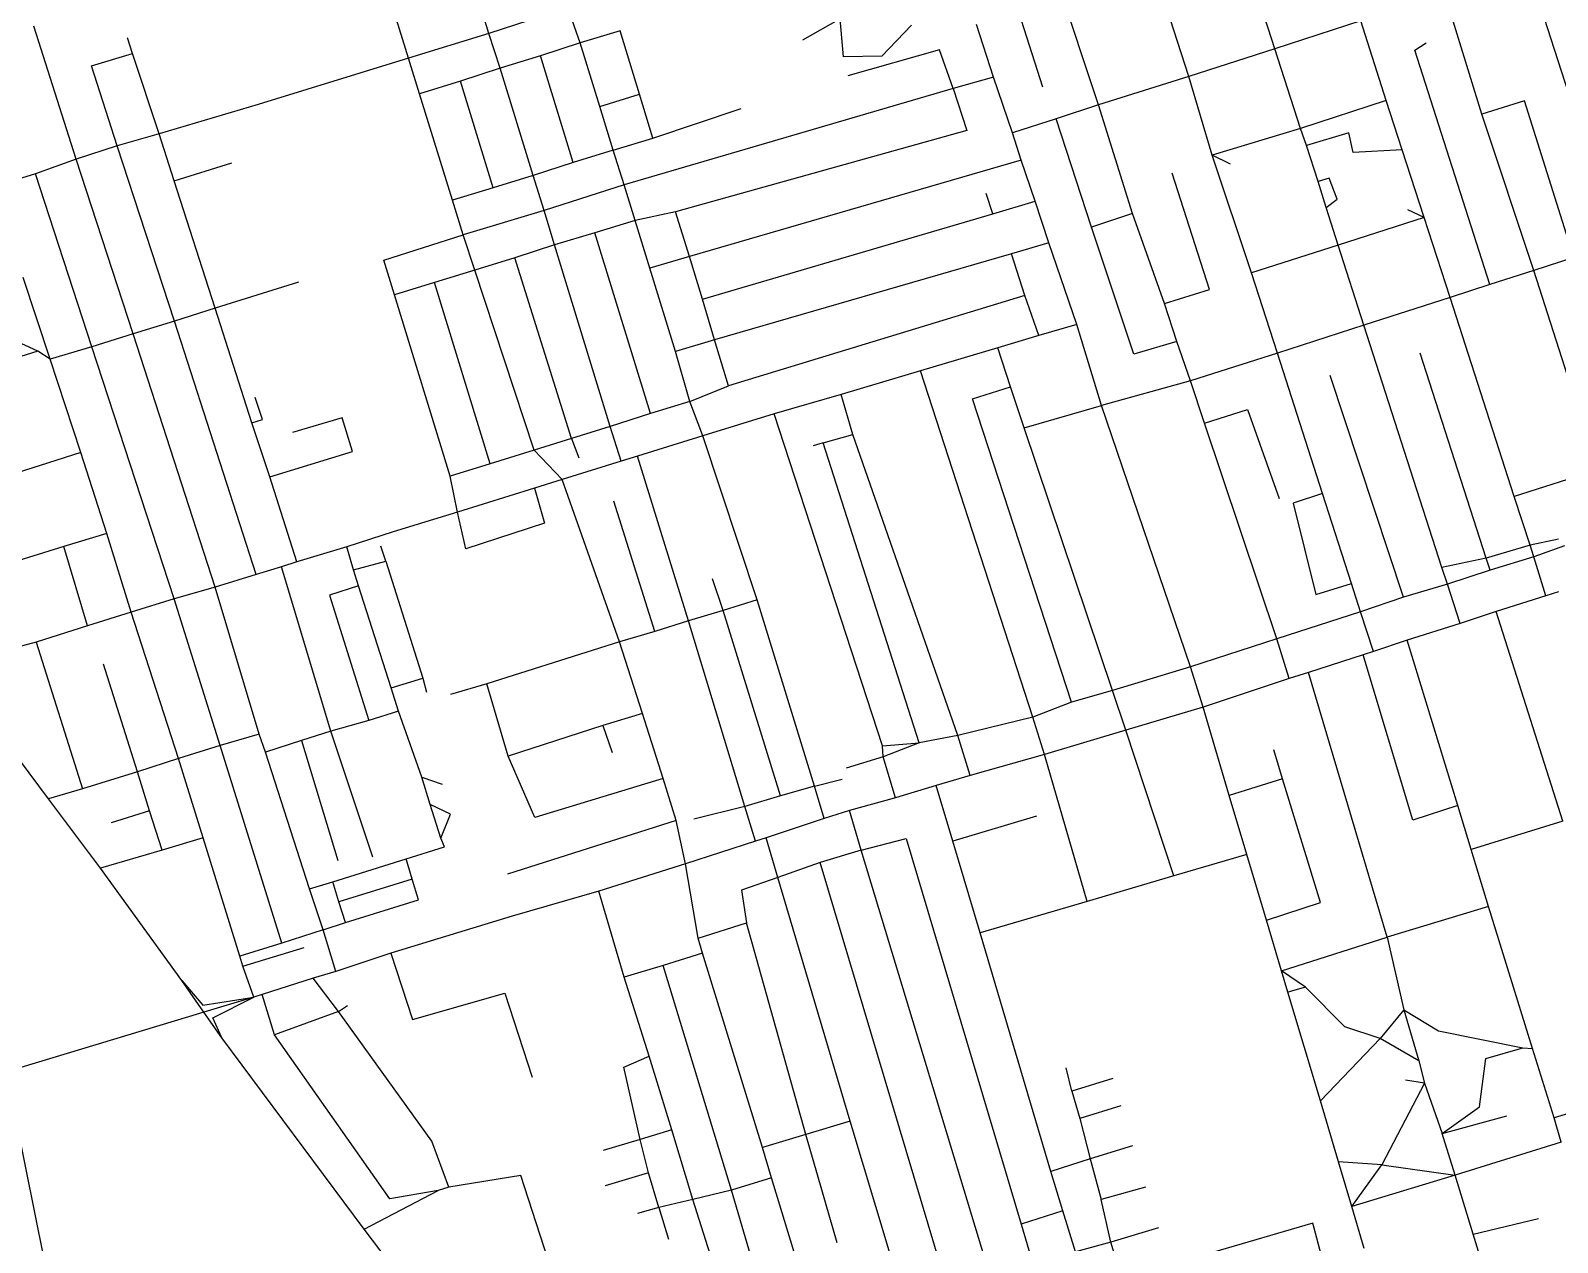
# Model space of a CAD drawing. Header units: metres. Extents: x 609554 to 651406, y 4826501 to 4857446.
# Drawn here: x 624815 to 626568, y 4834670 to 4836062 of the extents above; entities that cross this region are included whole.
import ezdxf

# ---------------------------------------------------------------- set-up
doc = ezdxf.new("R2010")
doc.units = ezdxf.units.M

msp = doc.modelspace()

# ---------------------------------------------------------------- linework, layer by layer
at = {"layer": 'ROADS'}
for points in [[(626243.9, 4836040.9), (626153.7, 4836321.4)], [(626041.5, 4835976.5), (625947.6, 4836259.1)], [(626145, 4836009.1), (626068.3, 4836247.3)], [(625924.7, 4836161.4), (625977.1, 4835997.5)], [(625249.4, 4836030.4), (625220.1, 4836124.5)], [(625341.4, 4836058.6), (625329.1, 4836099.3)], [(626481.6, 4835966), (626438.9, 4836104)], [(625432.3, 4836088.1), (625341.4, 4836058.6)], [(625446.2, 4836047.9), (625432.3, 4836088.1)], [(626637, 4835817.3), (626549.1, 4836088.9)], [(624867.8, 4835914.1), (624819.2, 4836066.9)], [(625514.4, 4835989), (625492.2, 4836061.8), (625446.2, 4836047.9)], [(625826.6, 4836068.1), (625792.7, 4836032.7), (625748.8, 4836031.6), (625744.8, 4836075.5), (625701.6, 4836051.1)], [(625920.9, 4836008.6), (625901.4, 4836069)], [(626342.7, 4836073), (626243.9, 4836040.9)], [(626371.7, 4835981.5), (626342.7, 4836073)], [(624932.4, 4836035.8), (624926.7, 4836053.5)], [(625341.4, 4836058.6), (625249.4, 4836030.4)], [(625354.5, 4836018.8), (625341.4, 4836058.6)], [(625446.2, 4836047.9), (625400.6, 4836033)], [(625468.7, 4835974.9), (625446.2, 4836047.9)], [(626490.7, 4835770.2), (626404.5, 4836039.4), (626417.5, 4836047.8)], [(624914.8, 4835929.4), (624885.1, 4836021.5), (624932.4, 4836035.8)], [(624962.8, 4835943.2), (624932.4, 4836035.8)], [(625249.4, 4836030.4), (625076.7, 4835977.1)], [(625262, 4835989.4), (625249.4, 4836030.4)], [(625400.6, 4836033), (625354.5, 4836018.8)], [(625438.4, 4835910.3), (625400.6, 4836033)], [(625874.5, 4835995.3), (625858.8, 4836039.9), (625753.6, 4836010.1)], [(626243.9, 4836040.9), (626145, 4836009.1)], [(626273.2, 4835949.4), (626243.9, 4836040.9)], [(625354.5, 4836018.8), (625308.9, 4836003.8)], [(625392.2, 4835895.6), (625354.5, 4836018.8)], [(625920.9, 4836008.6), (625874.5, 4835995.3)], [(625942.6, 4835944.5), (625920.9, 4836008.6)], [(626145, 4836009.1), (626041.5, 4835976.5)], [(626172, 4835918.9), (626145, 4836009.1)], [(625308.9, 4836003.8), (625262, 4835989.4)], [(625346.6, 4835881.3), (625308.9, 4836003.8)], [(625874.5, 4835995.3), (625496.8, 4835884.6)], [(625874.5, 4835995.3), (625890.1, 4835947.3), (625555.8, 4835853.9)], [(625076.7, 4835977.1), (624962.8, 4835943.2)], [(625299.6, 4835867.2), (625262, 4835989.4)], [(625468.7, 4835974.9), (625514.4, 4835989)], [(625484.3, 4835924.6), (625468.7, 4835974.9)], [(625529.7, 4835938.5), (625514.4, 4835989)], [(626041.5, 4835976.5), (625992.6, 4835960.6)], [(626080.5, 4835851.9), (626041.5, 4835976.5)], [(626371.7, 4835981.5), (626273.2, 4835949.4)], [(626390.1, 4835925), (626371.7, 4835981.5)], [(626587, 4835801.3), (626530.4, 4835981.3), (626481.6, 4835966)], [(625529.7, 4835938.5), (625631.3, 4835972.5)], [(625992.6, 4835960.6), (625942.6, 4835944.5)], [(626033.3, 4835836.2), (625992.6, 4835960.6)], [(626541, 4835786.4), (626481.6, 4835966)], [(624962.8, 4835943.2), (624914.8, 4835929.4)], [(624980.3, 4835889.2), (624962.8, 4835943.2)], [(625484.3, 4835924.6), (625529.7, 4835938.5)], [(625952.7, 4835913.1), (625942.6, 4835944.5)], [(626273.2, 4835949.4), (626172, 4835918.9)], [(626280, 4835930), (626273.2, 4835949.4)], [(626390.1, 4835925), (626333.8, 4835922), (626328.9, 4835944.5), (626280, 4835930)], [(624914.8, 4835929.4), (624867.8, 4835914.1)], [(624980.7, 4835728.2), (624914.8, 4835929.4)], [(625484.3, 4835924.6), (625438.4, 4835910.3)], [(625496.8, 4835884.6), (625484.3, 4835924.6)], [(626293.4, 4835888.5), (626280, 4835930)], [(626415.4, 4835847.2), (626390.1, 4835925)], [(624867.8, 4835914.1), (624820.9, 4835897.4)], [(624933.1, 4835713.6), (624867.8, 4835914.1)], [(624980.3, 4835889.2), (625046.3, 4835909.9)], [(625438.4, 4835910.3), (625392.2, 4835895.6)], [(625952.7, 4835913.1), (625571.7, 4835802.5)], [(625968.5, 4835866.1), (625952.7, 4835913.1)], [(626192.9, 4835908.4), (626172, 4835918.9)], [(626217.2, 4835783.7), (626172, 4835918.9)], [(624820.9, 4835897.4), (624773.7, 4835882.7)], [(624885.5, 4835698.7), (624820.9, 4835897.4)], [(625027.3, 4835743.2), (624980.3, 4835889.2)], [(625392.2, 4835895.6), (625346.6, 4835881.3)], [(625405, 4835855.4), (625392.2, 4835895.6)], [(626117, 4835748.3), (626168.7, 4835764.4), (626125.9, 4835898)], [(626302.9, 4835858.7), (626315.4, 4835868.3), (626306.1, 4835892.3), (626293.4, 4835888.5)], [(626302.9, 4835858.7), (626293.4, 4835888.5)], [(625346.6, 4835881.3), (625299.6, 4835867.2)], [(625496.8, 4835884.6), (625405, 4835855.4)], [(625509.3, 4835843.9), (625496.8, 4835884.6)], [(625920, 4835851.3), (625912.3, 4835874.8)], [(625311.9, 4835827.2), (625299.6, 4835867.2)], [(625405, 4835855.4), (625311.9, 4835827.2)], [(625417, 4835815.7), (625405, 4835855.4)], [(625555.8, 4835853.9), (625509.3, 4835843.9)], [(625571.7, 4835802.5), (625555.8, 4835853.9)], [(625586.9, 4835753.3), (625920, 4835851.3)], [(625920, 4835851.3), (625968.5, 4835866.1)], [(625984.5, 4835818), (625968.5, 4835866.1)], [(626080.5, 4835851.9), (626033.3, 4835836.2)], [(626117, 4835748.3), (626080.5, 4835851.9)], [(626316.5, 4835815.3), (626302.9, 4835858.7)], [(626415.4, 4835847.2), (626396.6, 4835856.2)], [(625509.3, 4835843.9), (625463, 4835829.6)], [(625526.3, 4835789.2), (625509.3, 4835843.9)], [(626131.4, 4835704.8), (626082.1, 4835690.1), (626033.3, 4835836.2)], [(626415.4, 4835847.2), (626316.5, 4835815.3)], [(626445.3, 4835755.4), (626415.4, 4835847.2)], [(625233.3, 4835758.4), (625220.9, 4835798.3), (625311.9, 4835827.2)], [(625325.2, 4835786.7), (625311.9, 4835827.2)], [(625417, 4835815.7), (625371.2, 4835800.9)], [(625463, 4835829.6), (625417, 4835815.7)], [(625480.8, 4835607.3), (625417, 4835815.7)], [(625527, 4835621.9), (625463, 4835829.6)], [(625984.5, 4835818), (625941.4, 4835805.6)], [(626016.4, 4835724.2), (625984.5, 4835818)], [(626316.5, 4835815.3), (626217.2, 4835783.7)], [(626346.2, 4835723.7), (626316.5, 4835815.3)], [(625371.2, 4835800.9), (625325.2, 4835786.7)], [(625436.5, 4835593.5), (625371.2, 4835800.9)], [(625571.7, 4835802.5), (625526.3, 4835789.2)], [(625586.9, 4835753.3), (625571.7, 4835802.5)], [(625941.4, 4835805.6), (625600.6, 4835706.8)], [(625956.9, 4835757.8), (625941.4, 4835805.6)], [(626587, 4835801.3), (626541, 4835786.4)], [(625325.2, 4835786.7), (625279.1, 4835772.5)], [(625393.3, 4835580), (625325.2, 4835786.7)], [(625555.6, 4835693.2), (625526.3, 4835789.2)], [(626246.9, 4835691.4), (626217.2, 4835783.7)], [(626541, 4835786.4), (626490.7, 4835770.2)], [(626593, 4835625.3), (626541, 4835786.4)], [(624837.8, 4835684.6), (624806.8, 4835778.3)], [(625123.1, 4835773), (625027.3, 4835743.2)], [(625279.1, 4835772.5), (625233.3, 4835758.4)], [(625343.1, 4835564.3), (625279.1, 4835772.5)], [(626490.7, 4835770.2), (626445.3, 4835755.4)], [(625297.1, 4835550.2), (625233.3, 4835758.4)], [(625600.6, 4835706.8), (625586.9, 4835753.3)], [(625956.9, 4835757.8), (625616.5, 4835653.9)], [(625973, 4835711.7), (625956.9, 4835757.8)], [(626131.4, 4835704.8), (626117, 4835748.3)], [(626445.3, 4835755.4), (626346.2, 4835723.7)], [(626518.7, 4835526.9), (626445.3, 4835755.4)], [(624823.8, 4835693.5), (624733.5, 4835734.9)], [(624980.7, 4835728.2), (624933.1, 4835713.6)], [(625027.3, 4835743.2), (624980.7, 4835728.2)], [(625074.5, 4835437), (624980.7, 4835728.2)], [(625069.5, 4835611.3), (625027.3, 4835743.2)], [(624933.1, 4835713.6), (624885.5, 4835698.7)], [(625027.4, 4835422.6), (624933.1, 4835713.6)], [(625973, 4835711.7), (625925.8, 4835697.5)], [(626016.4, 4835724.2), (625973, 4835711.7)], [(626044.9, 4835631.1), (626016.4, 4835724.2)], [(626346.2, 4835723.7), (626246.9, 4835691.4)], [(626435.5, 4835445.1), (626346.2, 4835723.7)], [(624823.8, 4835693.5), (624742.8, 4835668.4)], [(624837.8, 4835684.6), (624823.8, 4835693.5)], [(624885.5, 4835698.7), (624837.8, 4835684.6)], [(624980, 4835409), (624885.5, 4835698.7)], [(625600.6, 4835706.8), (625555.6, 4835693.2)], [(625572.1, 4835635.8), (625555.6, 4835693.2)], [(625616.5, 4835653.9), (625600.6, 4835706.8)], [(625925.8, 4835697.5), (625837, 4835671)], [(625940.3, 4835652.7), (625925.8, 4835697.5)], [(626147.1, 4835659.6), (626131.4, 4835704.8)], [(624873, 4835577.2), (624837.8, 4835684.6)], [(626246.9, 4835691.4), (626147.1, 4835659.6)], [(626298.5, 4835530.1), (626246.9, 4835691.4)], [(626486.4, 4835455.7), (626410.5, 4835691.5)], [(625837, 4835671), (625746.1, 4835643.8)], [(625965.9, 4835273.2), (625837, 4835671)], [(626147.1, 4835659.6), (626044.9, 4835631.1)], [(626163.2, 4835610.9), (626147.1, 4835659.6)], [(626391.5, 4835410.9), (626307.2, 4835665.6)], [(625069.5, 4835611.3), (625081.5, 4835615), (625073.3, 4835640.3)], [(625572.1, 4835635.8), (625616.5, 4835653.9)], [(625746.1, 4835643.8), (625669, 4835621.5)], [(625759.3, 4835598), (625746.1, 4835643.8)], [(626010.3, 4835290.6), (625896.6, 4835639.1), (625940.3, 4835652.7)], [(625956.1, 4835605.6), (625940.3, 4835652.7)], [(625572.1, 4835635.8), (625527, 4835621.9)], [(625587.2, 4835596.5), (625572.1, 4835635.8)], [(625956.1, 4835605.6), (626044.9, 4835631.1)], [(626146.9, 4835331.2), (626044.9, 4835631.1)], [(626163.2, 4835610.9), (626212.5, 4835626.8), (626248.8, 4835524.6)], [(625090.2, 4835549.3), (625069.5, 4835611.3)], [(625090.2, 4835549.3), (625184.8, 4835578.4), (625172.9, 4835617.2), (625116.1, 4835600.3)], [(625480.8, 4835607.3), (625436.5, 4835593.5)], [(625527, 4835621.9), (625480.8, 4835607.3)], [(625493.2, 4835567.4), (625480.8, 4835607.3)], [(625669, 4835621.5), (625587.2, 4835596.5)], [(625793.4, 4835240.4), (625669, 4835621.5)], [(626057.3, 4835303.8), (625956.1, 4835605.6)], [(626246.3, 4835363.2), (626163.2, 4835610.9)], [(625436.5, 4835593.5), (625393.3, 4835580)], [(625436.5, 4835593.5), (625444.8, 4835571.1)], [(625587.2, 4835596.5), (625512.2, 4835573.2)], [(625649.6, 4835408.2), (625587.2, 4835596.5)], [(625725.4, 4835588.2), (625713.8, 4835585.1)], [(625725.4, 4835588.2), (625759.3, 4835598)], [(625835.6, 4835243.8), (625725.4, 4835588.2)], [(625879.8, 4835252.3), (625759.3, 4835598)], [(624873, 4835577.2), (624732.4, 4835532.5)], [(624902.8, 4835484.1), (624873, 4835577.2)], [(625393.3, 4835580), (625343.1, 4835564.3)], [(625425.7, 4835546.4), (625393.3, 4835580)], [(625512.2, 4835573.2), (625493.2, 4835567.4)], [(625570.5, 4835383.8), (625512.2, 4835573.2)], [(625343.1, 4835564.3), (625297.1, 4835550.2)], [(625493.2, 4835567.4), (625425.7, 4835546.4)], [(626614.6, 4835557.3), (626518.7, 4835526.9)], [(625121.2, 4835451.7), (625090.2, 4835549.3)], [(625305.3, 4835508.9), (625297.1, 4835550.2)], [(625393.7, 4835536.3), (625305.3, 4835508.9)], [(625393.7, 4835536.3), (625405.5, 4835496.2), (625315, 4835466.6), (625305.3, 4835508.9)], [(625425.7, 4835546.4), (625393.7, 4835536.3)], [(625491.4, 4835359.9), (625425.7, 4835546.4)], [(625532.2, 4835371.8), (625485, 4835521.5)], [(626298.5, 4835530.1), (626264.7, 4835519.2), (626290.9, 4835414), (626331.8, 4835426.6)], [(626331.8, 4835426.6), (626298.5, 4835530.1)], [(626537, 4835470.9), (626518.7, 4835526.9)], [(625305.3, 4835508.9), (625231.8, 4835486)], [(624902.8, 4835484.1), (624853.6, 4835469.1)], [(624930.8, 4835393.9), (624902.8, 4835484.1)], [(625231.8, 4835486), (625178.4, 4835469)], [(624853.6, 4835469.1), (624696.9, 4835420.5)], [(624880.7, 4835378), (624853.6, 4835469.1)], [(625178.4, 4835469), (625121.2, 4835451.7)], [(625186.2, 4835442.4), (625178.4, 4835469)], [(625223.1, 4835452.3), (625217.6, 4835469.6)], [(626537, 4835470.9), (626486.4, 4835455.7)], [(626569.5, 4835477.8), (626537, 4835470.9)], [(626541.1, 4835457.5), (626537, 4835470.9)], [(626576.2, 4835470), (626541.1, 4835457.5)], [(625121.2, 4835451.7), (625103.3, 4835446)], [(625186.2, 4835442.4), (625223.1, 4835452.3)], [(625223.1, 4835452.3), (625265.5, 4835318.2)], [(626486.4, 4835455.7), (626435.5, 4835445.1)], [(626491.1, 4835442.1), (626486.4, 4835455.7)], [(626541.1, 4835457.5), (626491.1, 4835442.1)], [(626554.8, 4835412.8), (626541.1, 4835457.5)], [(625074.5, 4835437), (625027.4, 4835422.6)], [(625103.3, 4835446), (625074.5, 4835437)], [(625160.1, 4835257), (625103.3, 4835446)], [(625192, 4835424.2), (625186.2, 4835442.4)], [(625610.3, 4835395.8), (625598.1, 4835432.1)], [(626441.9, 4835426.2), (626435.5, 4835445.1)], [(626491.1, 4835442.1), (626441.9, 4835426.2)], [(625027.4, 4835422.6), (624980, 4835409)], [(625077.6, 4835253.7), (625027.4, 4835422.6)], [(625192, 4835424.2), (625158.5, 4835413.4), (625203.5, 4835269.6)], [(625229.2, 4835306.9), (625192, 4835424.2)], [(626342.2, 4835394.1), (626331.8, 4835426.6)], [(626441.9, 4835426.2), (626391.5, 4835410.9)], [(626456.5, 4835381), (626441.9, 4835426.2)], [(626554.8, 4835412.8), (626497.8, 4835394.6)], [(626569.5, 4835417.3), (626554.8, 4835412.8)], [(624980, 4835409), (624930.8, 4835393.9)], [(625032.9, 4835240.5), (624980, 4835409)], [(625610.3, 4835395.8), (625570.5, 4835383.8)], [(625649.6, 4835408.2), (625610.3, 4835395.8)], [(625676.2, 4835182.8), (625610.3, 4835395.8)], [(625715.3, 4835193.8), (625649.6, 4835408.2)], [(626391.5, 4835410.9), (626342.2, 4835394.1)], [(626497.8, 4835394.6), (626456.5, 4835381)], [(626574.3, 4835153.6), (626497.8, 4835394.6)], [(624880.7, 4835378), (624821.6, 4835359.3)], [(624930.8, 4835393.9), (624880.7, 4835378)], [(624985.3, 4835225.8), (624930.8, 4835393.9)], [(625570.5, 4835383.8), (625532.2, 4835371.8)], [(625635.3, 4835170.6), (625570.5, 4835383.8)], [(626342.2, 4835394.1), (626246.3, 4835363.2)], [(626357.1, 4835348.8), (626342.2, 4835394.1)], [(626456.5, 4835381), (626395.9, 4835361.5)], [(624821.6, 4835359.3), (624742.9, 4835338.4)], [(624821.6, 4835359.3), (624875.1, 4835191.1)], [(625491.4, 4835359.9), (625339, 4835311.6)], [(625532.2, 4835371.8), (625491.4, 4835359.9)], [(625518, 4835277.3), (625491.4, 4835359.9)], [(626246.3, 4835363.2), (626146.9, 4835331.2)], [(626260.4, 4835317.8), (626246.3, 4835363.2)], [(626395.9, 4835361.5), (626357.1, 4835348.8)], [(626454, 4835171.6), (626395.9, 4835361.5)], [(626345.1, 4835344.8), (626282.4, 4835324.7)], [(626357.1, 4835348.8), (626345.1, 4835344.8)], [(626454, 4835171.6), (626402.1, 4835155), (626345.1, 4835344.8)], [(624836, 4835179.4), (624722.1, 4835332)], [(624938, 4835210.4), (624899.1, 4835334.3)], [(626146.9, 4835331.2), (626057.3, 4835303.8)], [(626161.4, 4835284.9), (626146.9, 4835331.2)], [(626282.4, 4835324.7), (626260.4, 4835317.8)], [(626372.8, 4835020.4), (626282.4, 4835324.7)], [(625229.2, 4835306.9), (625265.5, 4835318.2)], [(625237.7, 4835280.1), (625229.2, 4835306.9)], [(625265.5, 4835318.2), (625270, 4835302)], [(625339, 4835311.6), (625297.4, 4835299.4)], [(625363.7, 4835228.4), (625339, 4835311.6)], [(626260.4, 4835317.8), (626161.4, 4835284.9)], [(626010.3, 4835290.6), (625965.9, 4835273.2)], [(626057.3, 4835303.8), (626010.3, 4835290.6)], [(626072.6, 4835258.2), (626057.3, 4835303.8)], [(625237.7, 4835280.1), (625203.5, 4835269.6)], [(625264.4, 4835204.4), (625237.7, 4835280.1)], [(625518, 4835277.3), (625472.2, 4835263.6)], [(625541.7, 4835202.9), (625518, 4835277.3)], [(625965.9, 4835273.2), (625879.8, 4835252.3)], [(625979.3, 4835230.5), (625965.9, 4835273.2)], [(626161.4, 4835284.9), (626072.6, 4835258.2)], [(626191.4, 4835183.1), (626161.4, 4835284.9)], [(625160.1, 4835257), (625126.4, 4835246.3)], [(625203.5, 4835269.6), (625160.1, 4835257)], [(625208.2, 4835112.3), (625160.1, 4835257)], [(625472.2, 4835263.6), (625363.7, 4835228.4)], [(625472.2, 4835263.6), (625483, 4835232.8)], [(626072.6, 4835258.2), (625979.3, 4835230.5)], [(626127.8, 4835090.9), (626072.6, 4835258.2)], [(625032.9, 4835240.5), (624985.3, 4835225.8)], [(625077.6, 4835253.7), (625032.9, 4835240.5)], [(625103.9, 4835013.5), (625032.9, 4835240.5)], [(625084.9, 4835233.1), (625077.6, 4835253.7)], [(625126.4, 4835246.3), (625084.9, 4835233.1)], [(625126.4, 4835246.3), (625167.9, 4835108.7)], [(625793.4, 4835240.4), (625835.6, 4835243.8)], [(625794.3, 4835227.6), (625793.4, 4835240.4)], [(625835.6, 4835243.8), (625794.3, 4835227.6)], [(625879.8, 4835252.3), (625835.6, 4835243.8)], [(625894.2, 4835206.3), (625879.8, 4835252.3)], [(624985.3, 4835225.8), (624938, 4835210.4)], [(625013.4, 4835134.6), (624985.3, 4835225.8)], [(625135.6, 4835076.2), (625084.9, 4835233.1)], [(625541.7, 4835202.9), (625394.4, 4835157.8), (625363.7, 4835228.4)], [(625794.3, 4835227.6), (625751.7, 4835214.8)], [(625808.2, 4835180.6), (625794.3, 4835227.6)], [(625979.3, 4835230.5), (625894.2, 4835206.3)], [(626028.3, 4835061.5), (625979.3, 4835230.5)], [(626252.7, 4835202.3), (626242.7, 4835235.9)], [(624938, 4835210.4), (624875.1, 4835191.1)], [(624951.9, 4835165.5), (624938, 4835210.4)], [(625274.2, 4835173), (625264.4, 4835204.4)], [(625264.4, 4835204.4), (625287.7, 4835196.1)], [(625556.6, 4835154.6), (625541.7, 4835202.9)], [(625715.3, 4835193.8), (625747.2, 4835202)], [(625894.2, 4835206.3), (625855.2, 4835194.8)], [(626252.7, 4835202.3), (626191.4, 4835183.1)], [(626234.3, 4835040.1), (626296.4, 4835060.5), (626252.7, 4835202.3)], [(624875.1, 4835191.1), (624836, 4835179.4)], [(625715.3, 4835193.8), (625676.2, 4835182.8)], [(625726.6, 4835156.8), (625715.3, 4835193.8)], [(625855.2, 4835194.8), (625808.2, 4835180.6)], [(625874.2, 4835130.7), (625855.2, 4835194.8)], [(624895.5, 4835099.7), (624836, 4835179.4)], [(625286.5, 4835134.4), (625274.2, 4835173)], [(625286.5, 4835134.4), (625297.6, 4835161.8), (625274.2, 4835173)], [(625635.3, 4835170.6), (625576.9, 4835156)], [(625676.2, 4835182.8), (625635.3, 4835170.6)], [(625647.5, 4835130.9), (625635.3, 4835170.6)], [(625808.2, 4835180.6), (625755.4, 4835165.9)], [(626211.5, 4835115.6), (626191.4, 4835183.1)], [(626469.4, 4835121.1), (626454, 4835171.6)], [(624951.9, 4835165.5), (624908, 4835152)], [(624966.3, 4835120.6), (624951.9, 4835165.5)], [(625556.6, 4835154.6), (625362.7, 4835093)], [(625567.4, 4835104.6), (625556.6, 4835154.6)], [(625726.6, 4835156.8), (625660, 4835134.8)], [(625755.4, 4835165.9), (625726.6, 4835156.8)], [(625769.1, 4835120.5), (625755.4, 4835165.9)], [(625970.2, 4835159.5), (625874.2, 4835130.7)], [(626574.3, 4835153.6), (626469.4, 4835121.1)], [(625013.4, 4835134.6), (624966.3, 4835120.6)], [(625055.5, 4834998.6), (625013.4, 4835134.6)], [(625246.5, 4835110.4), (625290.6, 4835124.2), (625286.5, 4835134.4)], [(625660, 4835134.8), (625647.5, 4835130.9)], [(625673.3, 4835089.1), (625660, 4835134.8)], [(625769.1, 4835120.5), (625820.6, 4835133.7), (625952.5, 4834691)], [(624966.3, 4835120.6), (624895.5, 4835099.7)], [(625647.5, 4835130.9), (625567.4, 4835104.6)], [(625769.1, 4835120.5), (625722, 4835106.4)], [(625911.4, 4834650.2), (625769.1, 4835120.5)], [(625905.5, 4835025.5), (625874.2, 4835130.7)], [(626211.5, 4835115.6), (626127.8, 4835090.9)], [(626234.3, 4835040.1), (626211.5, 4835115.6)], [(626489.1, 4835055.9), (626469.4, 4835121.1)], [(624988.8, 4834970.9), (624895.5, 4835099.7)], [(625162.2, 4835084.2), (625246.5, 4835110.4)], [(625253.5, 4835087.3), (625246.5, 4835110.4)], [(625567.4, 4835104.6), (625467.9, 4835073.3)], [(625581.6, 4835019.3), (625567.4, 4835104.6)], [(625722, 4835106.4), (625673.3, 4835089.1)], [(625862.2, 4834635.8), (625722, 4835106.4)], [(625135.6, 4835076.2), (625162.2, 4835084.2)], [(625169.3, 4835061.2), (625162.2, 4835084.2)], [(625253.5, 4835087.3), (625169.3, 4835061.2)], [(625176.8, 4835037.5), (625260.7, 4835063.5), (625253.5, 4835087.3)], [(625673.3, 4835089.1), (625631.5, 4835074.5), (625637.4, 4835037)], [(625756.4, 4834809.3), (625673.3, 4835089.1)], [(626127.8, 4835090.9), (626028.3, 4835061.5)], [(625151.3, 4835028.8), (625135.6, 4835076.2)], [(625176.8, 4835037.5), (625169.3, 4835061.2)], [(625467.9, 4835073.3), (625368.1, 4835044.8)], [(625496.8, 4834974.4), (625467.9, 4835073.3)], [(626028.3, 4835061.5), (625905.5, 4835025.5)], [(625368.1, 4835044.8), (625228.9, 4835002.1)], [(626489.1, 4835055.9), (626372.8, 4835020.4)], [(626539.5, 4834892.7), (626489.1, 4835055.9)], [(625151.3, 4835028.8), (625103.9, 4835013.5)], [(625151.3, 4835028.8), (625176.8, 4835037.5)], [(625165.8, 4834981), (625151.3, 4835028.8)], [(625581.6, 4835019.3), (625637.4, 4835037)], [(625705.5, 4834793.9), (625637.4, 4835037)], [(626251.5, 4834981.9), (626234.3, 4835040.1)], [(625103.9, 4835013.5), (625055.5, 4834998.6)], [(625059.1, 4834987.2), (625129.3, 4835008.6)], [(625586.8, 4835002.1), (625581.6, 4835019.3)], [(625986.8, 4834751.5), (625905.5, 4835025.5)], [(626251.5, 4834981.9), (626372.8, 4835020.4)], [(626372.8, 4835020.4), (626391.9, 4834937)], [(625059.1, 4834987.2), (625055.5, 4834998.6)], [(625228.9, 4835002.1), (625165.8, 4834981)], [(625228.9, 4835002.1), (625253.7, 4834925.9), (625360, 4834956.2), (625391.2, 4834859.7)], [(625586.8, 4835002.1), (625541.5, 4834988.1)], [(625655.6, 4834778.8), (625586.8, 4835002.1)], [(625071.5, 4834951.6), (625059.1, 4834987.2)], [(625165.8, 4834981), (625139.9, 4834973.4)], [(625541.5, 4834988.1), (625496.8, 4834974.4)], [(625525.5, 4834884), (625496.8, 4834974.4)], [(625620, 4834729.9), (625541.5, 4834988.1)], [(626258.9, 4834957.2), (626251.5, 4834981.9)], [(626279.1, 4834963.1), (626251.5, 4834981.9)], [(625014.1, 4834934.3), (624988.8, 4834970.9)], [(624988.8, 4834970.9), (625013.1, 4834942.3), (625071.5, 4834951.6)], [(625139.9, 4834973.4), (625081.3, 4834954.8)], [(625169, 4834935.1), (625139.9, 4834973.4)], [(626279.1, 4834963.1), (626258.9, 4834957.2)], [(626296.2, 4834832.4), (626258.9, 4834957.2)], [(626364.9, 4834904), (626324.3, 4834917.5), (626279.1, 4834963.1)], [(625071.5, 4834951.6), (625014.1, 4834934.3)], [(625034.9, 4834904.8), (625024.5, 4834928), (625071.5, 4834951.6)], [(625081.3, 4834954.8), (625071.5, 4834951.6)], [(625095.2, 4834908.3), (625081.3, 4834954.8)], [(625169, 4834935.1), (625179.1, 4834942)], [(624996.7, 4834929), (624787.8, 4834865.8)], [(625014.1, 4834934.3), (624996.7, 4834929)], [(625034.9, 4834904.8), (625014.1, 4834934.3)], [(625169, 4834935.1), (625095.2, 4834908.3)], [(625295.4, 4834733.3), (625276, 4834786.1), (625169, 4834935.1)], [(626391.9, 4834937), (626364.9, 4834904)], [(626391.9, 4834937), (626409.1, 4834878.6)], [(626391.9, 4834937), (626431.6, 4834912.8), (626528.6, 4834893.2)], [(625198.2, 4834685.1), (625034.9, 4834904.8)], [(625283.1, 4834729.4), (625227.7, 4834720), (625095.2, 4834908.3)], [(626296.2, 4834832.4), (626364.9, 4834904)], [(626409.1, 4834878.6), (626364.9, 4834904)], [(626435.9, 4834794.9), (626478.7, 4834825.8), (626486.1, 4834881.1), (626528.6, 4834893.2)], [(626528.6, 4834893.2), (626539.5, 4834892.7)], [(626564.5, 4834812.9), (626539.5, 4834892.7)], [(625515.3, 4834788), (625496.4, 4834871.2), (625525.5, 4834884)], [(625551.5, 4834799.1), (625525.5, 4834884)], [(626010.9, 4834843.8), (626004.1, 4834870.4)], [(626409.1, 4834878.6), (626415.7, 4834852.8)], [(624841.9, 4834595.9), (624787.8, 4834865.8)], [(626057.9, 4834858.1), (626010.9, 4834843.8)], [(626415.7, 4834852.8), (626366.5, 4834759.1)], [(626415.7, 4834852.8), (626394, 4834856.3)], [(626415.7, 4834852.8), (626435.9, 4834794.9)], [(626010.9, 4834843.8), (626020, 4834812.1)], [(626669.5, 4834844.7), (626564.5, 4834812.9)], [(626067, 4834826.8), (626020, 4834812.1)], [(626317.1, 4834762.5), (626296.2, 4834832.4)], [(625551.5, 4834799.1), (625515.3, 4834788)], [(625575.8, 4834719.3), (625551.5, 4834799.1)], [(625756.4, 4834809.3), (625705.5, 4834793.9)], [(625845.9, 4834511.1), (625756.4, 4834809.3)], [(626020, 4834812.1), (626031.9, 4834765.8)], [(626435.9, 4834794.9), (626510, 4834815.1)], [(626572.4, 4834785.2), (626564.5, 4834812.9)], [(625515.3, 4834788), (625472.6, 4834775.4)], [(625524.9, 4834749.7), (625515.3, 4834788)], [(625705.5, 4834793.9), (625655.6, 4834778.8)], [(625741.5, 4834669.3), (625705.5, 4834793.9)], [(626080.5, 4834780.9), (626031.9, 4834765.8)], [(626450.9, 4834747), (626435.9, 4834794.9)], [(626572.4, 4834785.2), (626450.9, 4834747)], [(625666.1, 4834744.2), (625655.6, 4834778.8)], [(626031.9, 4834765.8), (625986.8, 4834751.5)], [(626031.9, 4834765.8), (626044.5, 4834719.1)], [(625560, 4834254.3), (625457.7, 4834501), (625378.2, 4834746.6), (625295.4, 4834733.3)], [(625524.9, 4834749.7), (625475, 4834734.9)], [(625536.7, 4834710), (625524.9, 4834749.7)], [(626000.6, 4834706.1), (625986.8, 4834751.5)], [(626332.3, 4834711), (626317.1, 4834762.5)], [(626366.5, 4834759.1), (626317.1, 4834762.5)], [(626332.3, 4834711), (626366.5, 4834759.1)], [(626450.9, 4834747), (626332.3, 4834711)], [(626366.5, 4834759.1), (626450.9, 4834747)], [(626471.7, 4834679.5), (626450.9, 4834747)], [(625198.2, 4834685.1), (625283.1, 4834729.4)], [(625295.4, 4834733.3), (625283.1, 4834729.4)], [(625620, 4834729.9), (625575.8, 4834719.3)], [(625666.1, 4834744.2), (625620, 4834729.9)], [(625659.9, 4834594.3), (625620, 4834729.9)], [(625693.1, 4834654.9), (625666.1, 4834744.2)], [(626095.5, 4834733.4), (626044.5, 4834719.1)], [(625575.8, 4834719.3), (625536.7, 4834710)], [(625618.3, 4834585.3), (625575.8, 4834719.3)], [(626055.5, 4834670.3), (626044.5, 4834719.1)], [(626346.4, 4834662.7), (626332.3, 4834711)], [(625536.7, 4834710), (625512.3, 4834703)], [(625536.7, 4834710), (625547.9, 4834673.6)], [(626000.6, 4834706.1), (625952.5, 4834691)], [(626014.9, 4834659.1), (626000.6, 4834706.1)], [(626471.7, 4834679.5), (626546.6, 4834697.4)], [(625560, 4834254.3), (625549.8, 4834272.3), (625499.2, 4834288.2), (625198.2, 4834685.1)], [(625952.5, 4834691), (625977.2, 4834607.7)], [(626110.4, 4834686.7), (626055.5, 4834670.3)], [(626298.4, 4834650.1), (626287.6, 4834691.8), (626172.3, 4834658.1)], [(626486.8, 4834629.6), (626471.7, 4834679.5)], [(626055.5, 4834670.3), (626014.9, 4834659.1)], [(626068, 4834628.3), (626055.5, 4834670.3)]]:
    msp.add_lwpolyline(points, dxfattribs=at)

doc.saveas('drawing.dxf')
